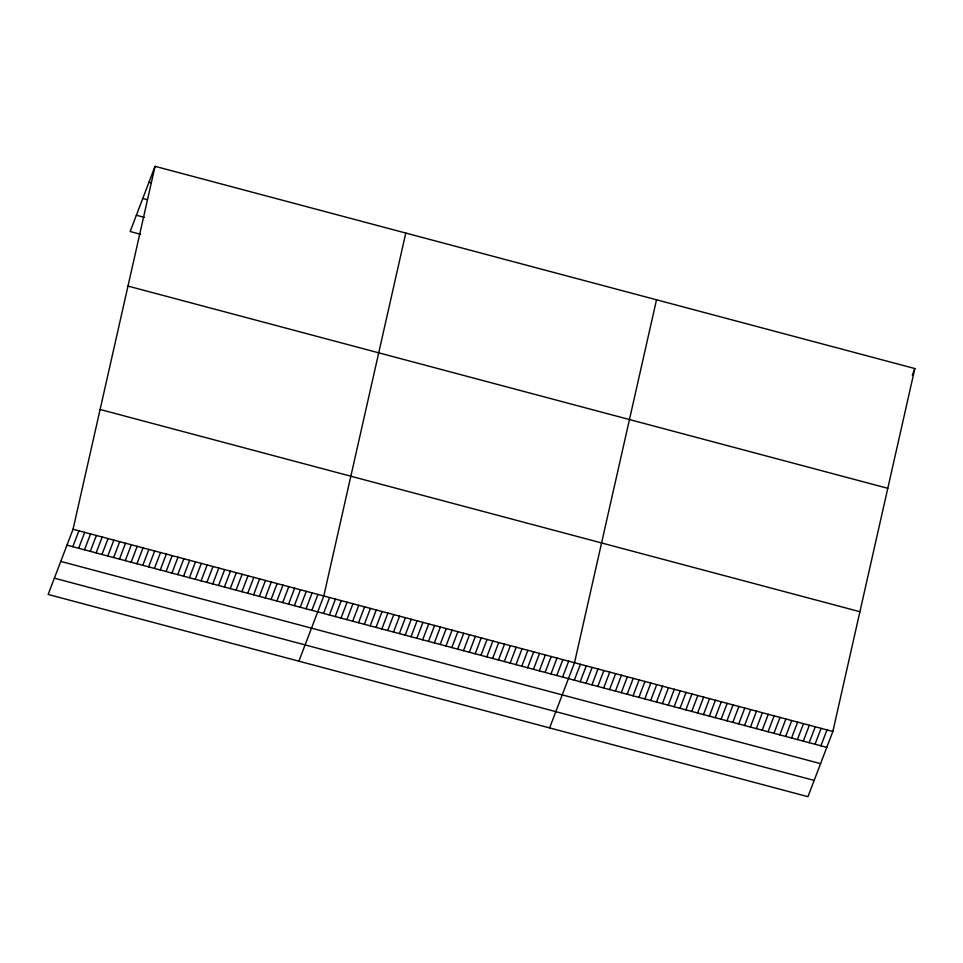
<?xml version="1.0" encoding="UTF-8"?>
<svg xmlns="http://www.w3.org/2000/svg" width="963" height="963" viewBox="0 0 963 963"><rect width="100%" height="100%" fill="white"/><g stroke="black" fill="none" stroke-linecap="round" stroke-linejoin="round"><path stroke-width="1.44" d="M73.044 529.253L155.043 166.322L914.85 368.552L832.851 731.483L807.957 796.678L48.15 594.448L73.044 529.253L832.851 731.483M405.784 233.058L323.785 595.989L298.891 661.184M656.513 299.794L574.514 662.725L549.62 727.92M155.043 166.322L130.149 231.517L140.646 234.31M72.815 546.695L78.882 530.806M78.641 548.248L84.708 532.358M84.467 549.801L90.546 533.911M90.305 551.354L96.372 535.464M96.131 552.906L102.198 537.017M101.97 554.447L108.037 538.57M107.796 556L113.863 540.111M113.634 557.553L119.701 541.663M119.46 559.106L125.527 543.216M125.286 560.659L131.353 544.769M131.124 562.211L137.191 546.322M136.951 563.764L143.018 547.875M142.789 565.317L148.856 549.428M148.615 566.87L154.682 550.98M154.441 568.423L160.508 552.533M160.279 569.976L166.346 554.086M166.105 571.528L172.172 555.639M171.944 573.081L178.011 557.192M177.77 574.634L183.837 558.745M183.596 576.175L189.663 560.297M189.434 577.728L195.501 561.838M195.26 579.281L201.327 563.391M201.098 580.833L207.165 564.944M206.925 582.386L212.992 566.497M212.751 583.939L218.818 568.05M218.589 585.492L224.656 569.602M224.415 587.045L230.482 571.155M230.253 588.598L236.32 572.708M236.079 590.15L242.146 574.261M241.906 591.703L247.985 575.814M247.744 593.256L253.811 577.367M253.57 594.809L259.637 578.919M259.408 596.362L265.475 580.472M265.234 597.915L271.301 582.025M271.072 599.455L277.139 583.578M276.899 601.008L282.966 585.119M282.725 602.561L288.792 586.672M288.563 604.114L294.63 588.224M294.389 605.667L300.456 589.777M300.227 607.22L306.294 591.33M306.053 608.772L312.12 592.883M311.88 610.325L317.946 594.436M323.544 613.431L329.611 597.542M329.382 614.984L335.449 599.094M335.208 616.537L341.275 600.647M341.034 618.09L347.101 602.2M346.873 619.642L352.94 603.753M352.699 621.183L358.766 605.306M358.537 622.736L364.604 606.846M364.363 624.289L370.43 608.399M370.189 625.842L376.256 609.952M376.027 627.395L382.094 611.505M381.854 628.947L387.92 613.058M387.692 630.5L393.759 614.611M393.518 632.053L399.585 616.164M399.356 633.606L405.423 617.716M405.182 635.159L411.249 619.269M411.008 636.712L417.075 620.822M416.847 638.264L422.913 622.375M422.673 639.817L428.74 623.928M428.511 641.37L434.578 625.481M434.337 642.923L440.404 627.033M440.163 644.464L446.23 628.586M446.001 646.017L452.068 630.127M451.828 647.569L457.894 631.68M457.666 649.122L463.733 633.233M463.492 650.675L469.559 634.786M469.318 652.228L475.385 636.338M475.156 653.781L481.223 637.891M480.982 655.334L487.049 639.444M486.821 656.886L492.887 640.997M492.647 658.439L498.714 642.55M498.473 659.992L504.54 644.103M504.311 661.545L510.378 645.655M510.137 663.098L516.204 647.208M515.975 664.651L522.042 648.761M521.802 666.191L527.868 650.314M527.628 667.744L533.707 651.855M533.466 669.297L539.533 653.408M539.292 670.85L545.359 654.96M545.13 672.403L551.197 656.513M550.956 673.956L557.023 658.066M556.795 675.508L562.861 659.619M562.621 677.061L568.688 661.172M574.321 680.179L580.388 664.289M580.195 681.744L586.262 665.854M586.07 683.297L592.137 667.407M591.932 684.862L597.999 668.972M597.806 686.426L603.873 670.537M603.681 687.991L609.748 672.102M609.555 689.556L615.622 673.667M615.417 691.121L621.484 675.232M621.291 692.674L627.358 676.784M627.166 694.239L633.233 678.349M633.04 695.804L639.107 679.914M638.902 697.368L644.969 681.479M644.777 698.933L650.844 683.044M650.651 700.486L656.718 684.597M656.513 702.051L662.592 686.162M662.388 703.616L668.454 687.726M668.262 705.181L674.329 689.291M674.136 706.746L680.203 690.856M679.998 708.311L686.065 692.421M685.873 709.863L691.94 693.974M691.747 711.428L697.814 695.539M697.621 712.993L703.688 697.104M703.484 714.558L709.55 698.669M709.358 716.123L715.425 700.233M715.232 717.676L721.299 701.786M721.106 719.241L727.173 703.351M726.969 720.806L733.036 704.916M732.843 722.37L738.91 706.481M738.717 723.935L744.784 708.046M744.592 725.5L750.659 709.611M750.454 727.053L756.521 711.163M756.328 728.618L762.395 712.728M762.202 730.183L768.269 714.293M768.077 731.748L774.144 715.858M773.939 733.312L780.006 717.423M912.322 375.173L914.85 368.552M779.813 734.865L785.88 718.988M785.688 736.43L791.755 720.541M791.562 737.995L797.629 722.106M797.424 739.56L803.491 723.67M803.298 741.125L809.365 725.235M809.173 742.69L815.24 726.8M815.047 744.243L821.114 728.353M820.909 745.807L826.976 729.918M148.976 182.212L151.311 182.826M142.765 198.474L147.435 199.714M136.361 215.243L144.522 217.421M127.983 286.083L887.79 488.313M100.104 409.48L859.911 611.71M66.977 545.142L826.784 747.372M60.765 561.417L820.572 763.647M54.361 578.173L814.168 780.415"/></g></svg>
